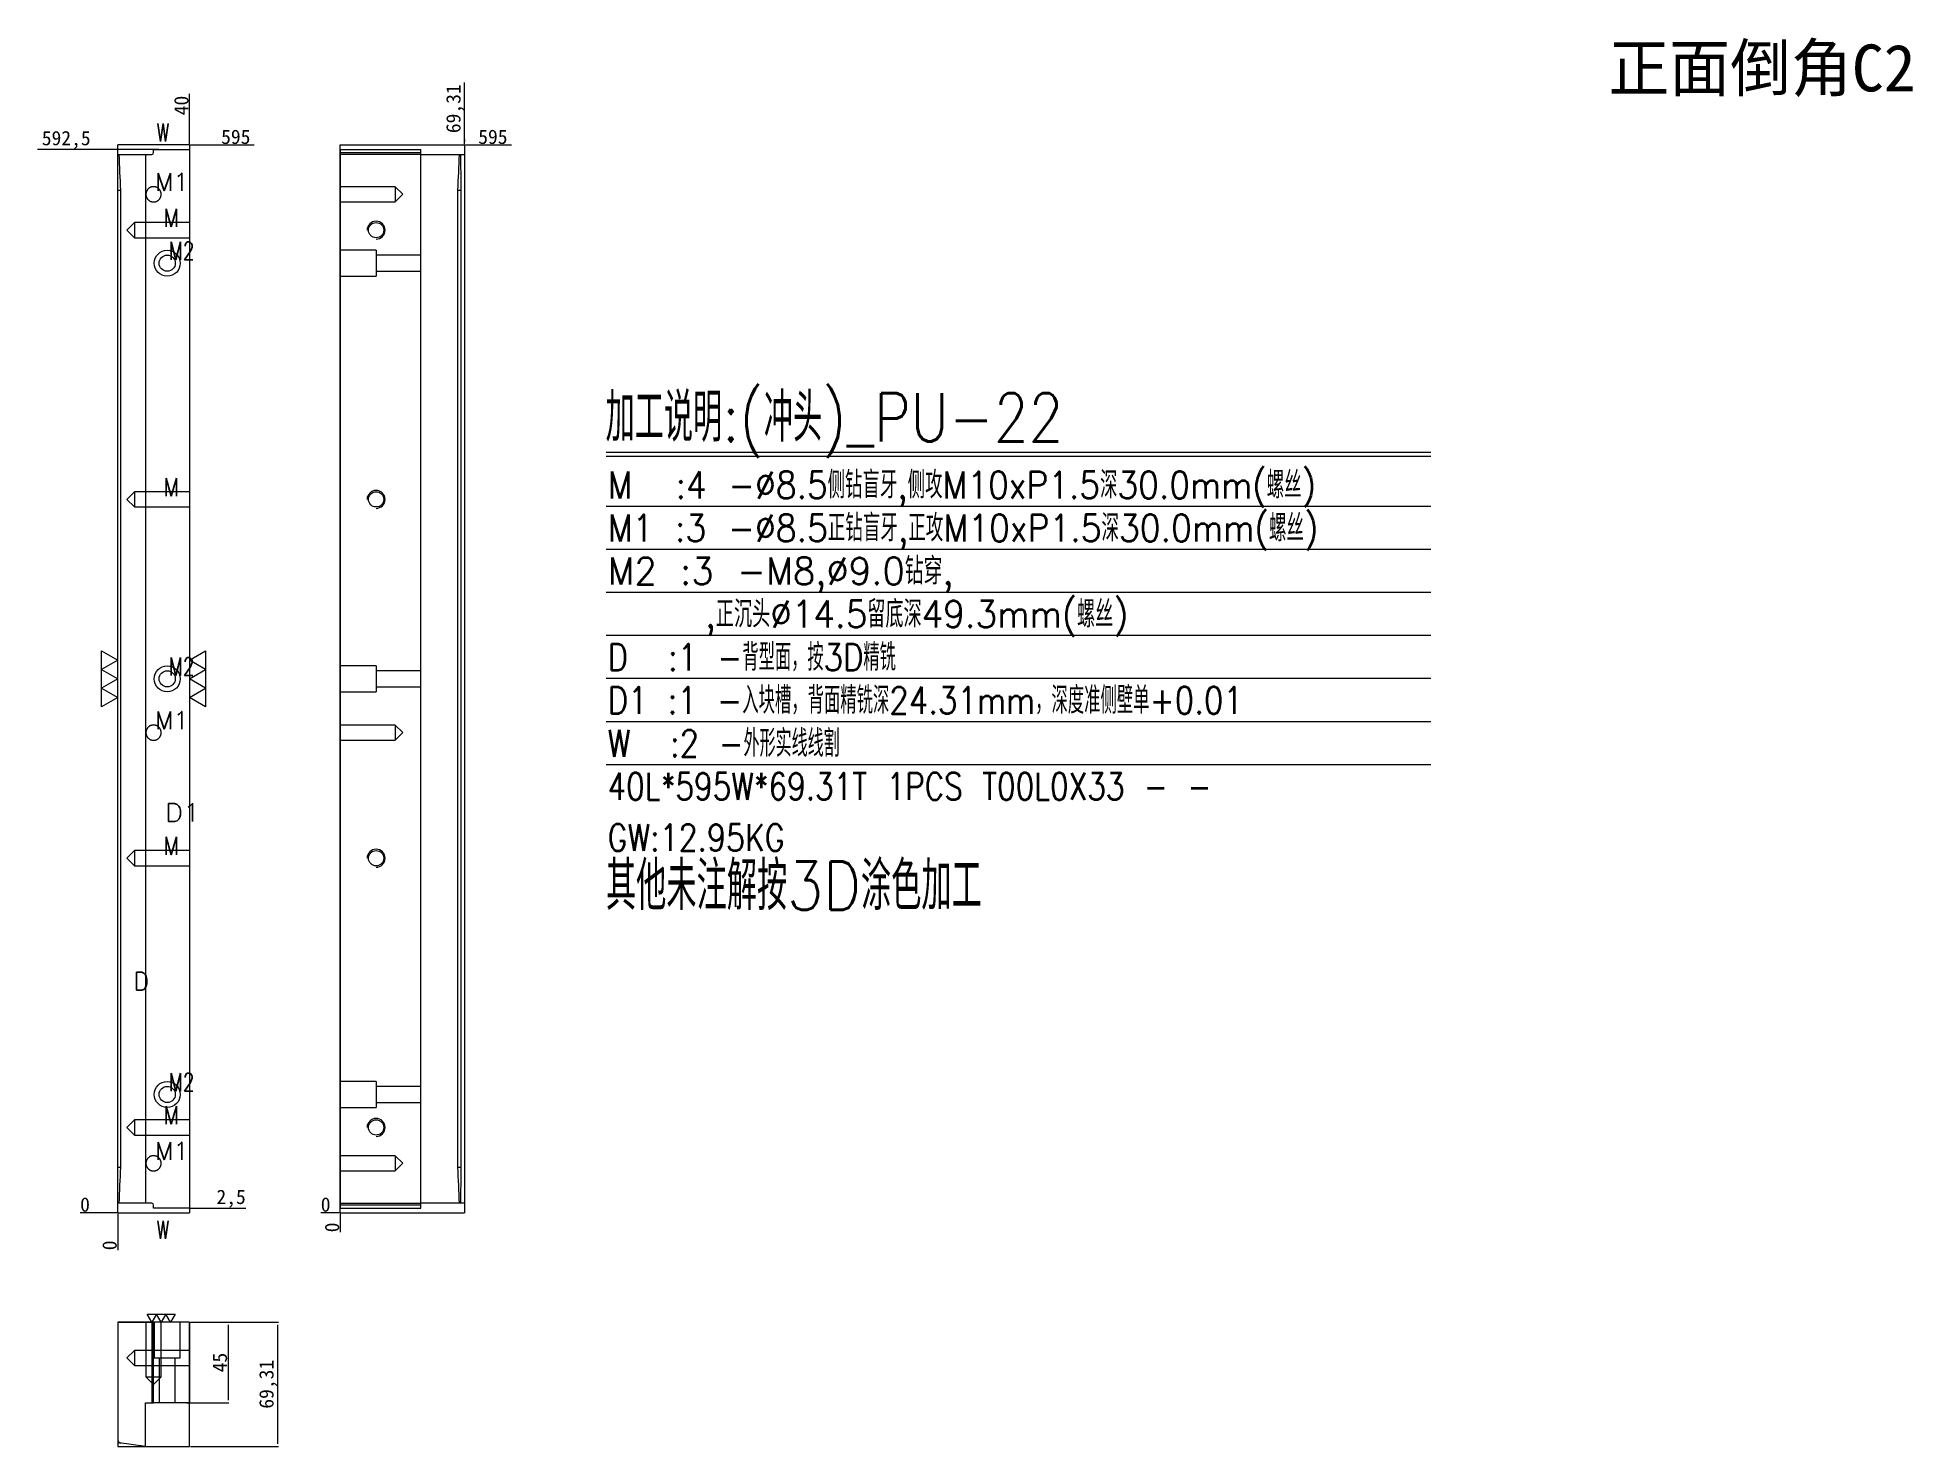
# Model space of a CAD drawing. Header units: millimetres. Extents: x 20993 to 22038, y 54839 to 55624.
import ezdxf
from ezdxf.enums import TextEntityAlignment as Align

# ---------------------------------------------------------------- set-up
doc = ezdxf.new("R2010")
doc.units = ezdxf.units.MM
doc.linetypes.add('DASHED', pattern=[0])
for name, color, linetype in [('dim', 4, 'Continuous'), ('PUNCH', 2, 'Continuous'), ('PUNCH_W', 1, 'Continuous')]:
    doc.layers.add(name, color=color, linetype=linetype)
doc.styles.add('_PUG_ERP', font='txt')
doc.styles.add('chinesef_fs', font='txt.shx', dxfattribs={"bigfont": 'gbcbig.shx'})
doc.dimstyles.new('_PUG_ERP', dxfattribs={"dimtxt": 8, "dimasz": 1.5, "dimexe": 0.5, "dimexo": 0.5, "dimgap": 0.5, "dimtad": 1, "dimtxsty": '_PUG_ERP', "dimblk": 'CLOSEDBLANK', "dimcen": 0, "dimclrd": 4, "dimclre": 4, "dimclrt": 3, "dimazin": 3, "dimtfac": 1, "dimtmove": 0, "dimatfit": 3, "dimldrblk": 'CLOSEDBLANK', "dimlwd": 9, "dimlwe": 9})

# ---------------------------------------------------------------- blocks, each defined once
blk = doc.blocks.new('*D733')
at = {"layer": 'Defpoints', "color": 0}
for p in [(21078.1, 55564.5), (21093.1, 55564.5), (21038.1, 54969.5)]:
    blk.add_point(p, dxfattribs=at)
at = {"layer": 'dim', "color": 4, "lineweight": 9}
blk.add_line((21078.6, 55564.5), (21114.2, 55564.5), dxfattribs=at)
at = {"layer": 'dim', "color": 3, "lineweight": 13, "insert": (21103.9, 55569), "char_height": 8, "attachment_point": 5, "style": '_PUG_ERP'}
blk.add_mtext('595', dxfattribs=at)
blk = doc.blocks.new('_ClosedBlank')
blk = doc.blocks.new('*D734')
at = {"layer": 'Defpoints', "color": 0}
for p in [(21023.1, 54969.5), (21038.1, 54969.5), (21038.1, 54969.5)]:
    blk.add_point(p, dxfattribs=at)
at = {"layer": 'dim', "color": 4, "lineweight": 9}
blk.add_line((21037.6, 54969.5), (21017.2, 54969.5), dxfattribs=at)
at = {"layer": 'dim', "color": 3, "lineweight": 13, "insert": (21019.9, 54974), "char_height": 8, "attachment_point": 5, "style": '_PUG_ERP'}
blk.add_mtext('0', dxfattribs=at)
blk = doc.blocks.new('*D735')
at = {"layer": 'Defpoints', "color": 0}
for p in [(21038.1, 54969.5), (21038.1, 54969.5), (21038.1, 54954.5)]:
    blk.add_point(p, dxfattribs=at)
at = {"layer": 'dim', "color": 4, "lineweight": 9}
blk.add_line((21038.1, 54969), (21038.1, 54948.7), dxfattribs=at)
at = {"layer": 'dim', "color": 3, "lineweight": 13, "insert": (21033.6, 54951.3), "char_height": 8, "attachment_point": 5, "rotation": 90, "style": '_PUG_ERP'}
blk.add_mtext('0', dxfattribs=at)
blk = doc.blocks.new('*D736')
at = {"layer": 'Defpoints', "color": 0}
for p in [(21078.1, 55579.5), (21078.1, 55564.5), (21038.1, 54969.5)]:
    blk.add_point(p, dxfattribs=at)
at = {"layer": 'dim', "color": 4, "lineweight": 9}
blk.add_line((21078.1, 55565), (21078.1, 55593), dxfattribs=at)
at = {"layer": 'dim', "color": 3, "lineweight": 13, "insert": (21073.6, 55586.5), "char_height": 8, "attachment_point": 5, "rotation": 90, "style": '_PUG_ERP'}
blk.add_mtext('40', dxfattribs=at)
blk = doc.blocks.new('*D737')
at = {"layer": 'Defpoints', "color": 0}
for p in [(21078.1, 54908.5), (21078.1, 54839.2), (21127.2, 54839.2)]:
    blk.add_point(p, dxfattribs=at)
at = {"layer": 'dim', "color": 4, "lineweight": 9}
for p, q in [((21078.6, 54908.5), (21127.7, 54908.5)), ((21127.2, 54907), (21127.2, 54840.7)), ((21078.6, 54839.2), (21127.7, 54839.2))]:
    blk.add_line(p, q, dxfattribs=at)
at = {"layer": 'dim', "color": 3, "lineweight": 13, "insert": (21122, 54873.9), "char_height": 8, "attachment_point": 5, "rotation": 90, "style": '_PUG_ERP'}
blk.add_mtext('69,31', dxfattribs=at)
blk = doc.blocks.new('*D738')
at = {"layer": 'Defpoints', "color": 0}
for p in [(21231.4, 55564.5), (21236.4, 55564.5), (21162.1, 54969.5)]:
    blk.add_point(p, dxfattribs=at)
at = {"layer": 'dim', "color": 4, "lineweight": 9}
blk.add_line((21231.9, 55564.5), (21257.5, 55564.5), dxfattribs=at)
at = {"layer": 'dim', "color": 3, "lineweight": 13, "insert": (21247.2, 55569), "char_height": 8, "attachment_point": 5, "style": '_PUG_ERP'}
blk.add_mtext('595', dxfattribs=at)
blk = doc.blocks.new('*D739')
at = {"layer": 'Defpoints', "color": 0}
for p in [(21157.1, 54969.5), (21162.1, 54969.5), (21162.1, 54969.5)]:
    blk.add_point(p, dxfattribs=at)
at = {"layer": 'dim', "color": 4, "lineweight": 9}
blk.add_line((21161.6, 54969.5), (21151.3, 54969.5), dxfattribs=at)
at = {"layer": 'dim', "color": 3, "lineweight": 13, "insert": (21154, 54974), "char_height": 8, "attachment_point": 5, "style": '_PUG_ERP'}
blk.add_mtext('0', dxfattribs=at)
blk = doc.blocks.new('*D740')
at = {"layer": 'Defpoints', "color": 0}
for p in [(21162.1, 54969.5), (21162.1, 54969.5), (21162.1, 54964.5)]:
    blk.add_point(p, dxfattribs=at)
at = {"layer": 'dim', "color": 4, "lineweight": 9}
blk.add_line((21162.1, 54969), (21162.1, 54958.7), dxfattribs=at)
at = {"layer": 'dim', "color": 3, "lineweight": 13, "insert": (21157.6, 54961.3), "char_height": 8, "attachment_point": 5, "rotation": 90, "style": '_PUG_ERP'}
blk.add_mtext('0', dxfattribs=at)
blk = doc.blocks.new('*D741')
at = {"layer": 'Defpoints', "color": 0}
for p in [(21231.4, 55569.5), (21231.4, 55564.5), (21162.1, 54969.5)]:
    blk.add_point(p, dxfattribs=at)
at = {"layer": 'dim', "color": 4, "lineweight": 9}
for p, q in [((21231.4, 55566.5), (21231.4, 55599.3)), ((21231.4, 55565), (21231.4, 55567.5)), ((21231.4, 55567.5), (21231.4, 55566.5))]:
    blk.add_line(p, q, dxfattribs=at)
at = {"layer": 'dim', "color": 3, "lineweight": 13, "insert": (21226.2, 55584.7), "char_height": 8, "attachment_point": 5, "rotation": 90, "style": '_PUG_ERP'}
blk.add_mtext('69,31', dxfattribs=at)
blk = doc.blocks.new('*D742')
at = {"layer": 'Defpoints', "color": 0}
for p in [(21038.1, 54969.5), (21078.1, 54972), (21092.4, 54972)]:
    blk.add_point(p, dxfattribs=at)
at = {"layer": 'dim', "color": 4, "lineweight": 9}
blk.add_line((21078.6, 54972), (21109.6, 54972), dxfattribs=at)
at = {"layer": 'dim', "color": 3, "lineweight": 13, "insert": (21101.3, 54977.3), "char_height": 8, "attachment_point": 5, "style": '_PUG_ERP'}
blk.add_mtext('2,5', dxfattribs=at)
blk = doc.blocks.new('*D743')
at = {"layer": 'Defpoints', "color": 0}
for p in [(21025.9, 55562), (21061.5, 55562), (21038.1, 54969.5)]:
    blk.add_point(p, dxfattribs=at)
at = {"layer": 'dim', "color": 4, "lineweight": 9}
blk.add_line((21061, 55562), (20993.4, 55562), dxfattribs=at)
at = {"layer": 'dim', "color": 3, "lineweight": 13, "insert": (21009.4, 55567.3), "char_height": 8, "attachment_point": 5, "style": '_PUG_ERP'}
blk.add_mtext('592,5', dxfattribs=at)
blk = doc.blocks.new('*D744')
at = {"layer": 'Defpoints', "color": 0}
for p in [(21078.1, 54908.5), (21076, 54863.5), (21099.6, 54863.5)]:
    blk.add_point(p, dxfattribs=at)
at = {"layer": 'dim', "color": 4, "lineweight": 9}
for p, q in [((21078.6, 54908.5), (21100.1, 54908.5)), ((21099.6, 54907), (21099.6, 54865)), ((21076.5, 54863.5), (21100.1, 54863.5))]:
    blk.add_line(p, q, dxfattribs=at)
at = {"layer": 'dim', "color": 3, "lineweight": 13, "insert": (21095.1, 54886), "char_height": 8, "attachment_point": 5, "rotation": 90, "style": '_PUG_ERP'}
blk.add_mtext('45', dxfattribs=at)

msp = doc.modelspace()

# ---------------------------------------------------------------- linework, layer by layer
at = {"layer": 'dim', "color": 252, "linetype": 'DASHED', "lineweight": 13, "ltscale": 0.2}
for p, q in [((21078.082, 55564.515), (21038.082, 55564.515)), ((21038.082, 54969.515), (21038.082, 55564.515)), ((21078.082, 55564.515), (21078.082, 54969.515)), ((21162.122, 55564.515), (21231.437, 55564.515)), ((21162.122, 54969.515), (21162.122, 55564.515)), ((21231.437, 55564.515), (21231.437, 54969.515)), ((21038.082, 54969.515), (21078.082, 54969.515)), ((21162.122, 54969.515), (21231.437, 54969.515))]:
    msp.add_line(p, q, dxfattribs=at)
at = {"layer": 'dim', "color": 8, "linetype": 'Continuous', "lineweight": 18}
for p, q in [((21310.317, 55393.313), (21769.957, 55393.313)), ((21310.317, 55391.063), (21769.957, 55391.063)), ((21310.317, 55363.313), (21769.957, 55363.313)), ((21310.317, 55339.313), (21769.957, 55339.313)), ((21310.317, 55315.313), (21769.957, 55315.313)), ((21310.317, 55291.313), (21769.957, 55291.313)), ((21310.317, 55267.313), (21769.957, 55267.313)), ((21310.317, 55243.313), (21769.957, 55243.313)), ((21310.317, 55219.313), (21769.957, 55219.313))]:
    msp.add_line(p, q, dxfattribs=at)
at = {"layer": 'dim', "lineweight": 13}
for points in [[(21029.082, 55282.604), (21038.082, 55277.407), (21029.082, 55272.211), (21038.082, 55267.015), (21029.082, 55261.819), (21038.082, 55256.623), (21029.082, 55251.427), (21029.082, 55282.604)], [(21087.082, 55251.427), (21078.082, 55256.623), (21087.082, 55261.819), (21078.082, 55267.015), (21087.082, 55272.211), (21078.082, 55277.408), (21087.082, 55282.604), (21087.082, 55251.427)], [(21070.129, 54913.034), (21067.531, 54908.534), (21064.933, 54913.034), (21062.335, 54908.534), (21059.737, 54913.034), (21057.139, 54908.534), (21054.541, 54913.034), (21070.129, 54913.034)]]:
    msp.add_lwpolyline(points, close=True, dxfattribs=at)
at = {"layer": 'dim', "color": 252, "linetype": 'DASHED', "lineweight": 13, "ltscale": 0.411919}
msp.add_lwpolyline([(21038.082, 54839.22), (21078.082, 54839.22), (21078.082, 54908.534), (21038.082, 54908.534)], close=True, dxfattribs=at)
at = {"layer": 'PUNCH', "color": 223, "linetype": 'Continuous', "lineweight": 18}
for p, q in [((21038.082, 54974.786), (21038.082, 55559.244)), ((21078.082, 55562.015), (21078.082, 54972.015)), ((21162.122, 55562.015), (21162.122, 54972.015)), ((21038.082, 54908.534), (21057.082, 54908.534)), ((21038.082, 54908.534), (21038.082, 54842.268)), ((21057.082, 54908.534), (21058.082, 54908.534)), ((21078.082, 54908.534), (21078.082, 54863.534))]:
    msp.add_line(p, q, dxfattribs=at)
at = {"layer": 'PUNCH', "color": 2, "linetype": 'DASHED', "lineweight": 13, "ltscale": 0.411919}
for p, q in [((21053.582, 55559.244), (21053.582, 54974.786)), ((21038.082, 55539.244), (21039.804, 55539.244)), ((21227.52, 55539.244), (21229.5, 55539.244)), ((21038.082, 54994.786), (21039.804, 54994.786)), ((21227.52, 54994.786), (21229.5, 54994.786))]:
    msp.add_line(p, q, dxfattribs=at)
at = {"layer": 'PUNCH', "color": 155, "linetype": 'DASHED', "lineweight": 13, "ltscale": 0.411919}
for p, q in [((21162.122, 55560.244), (21207.122, 55560.244)), ((21039.804, 54994.786), (21039.804, 55539.244)), ((21227.52, 55539.244), (21227.52, 54994.786)), ((21229.5, 54994.786), (21229.5, 55539.244)), ((21207.122, 54973.786), (21162.122, 54973.786))]:
    msp.add_line(p, q, dxfattribs=at)
at = {"layer": 'PUNCH', "color": 2, "linetype": 'Continuous', "lineweight": 18}
for p, q in [((21207.122, 54972.015), (21207.122, 55562.015)), ((21231.437, 55559.244), (21231.437, 54974.786)), ((21053.582, 54863.534), (21057.082, 54863.534)), ((21053.582, 54839.22), (21053.582, 54863.534)), ((21057.082, 54863.534), (21058.082, 54863.534)), ((21078.082, 54863.534), (21058.082, 54863.534)), ((21053.582, 54839.22), (21038.943, 54841.277))]:
    msp.add_line(p, q, dxfattribs=at)
at = {"layer": 'PUNCH', "color": 5, "linetype": 'DASHED', "lineweight": 13, "ltscale": 0.411919}
for p, q in [((21192.702, 55541.266), (21162.122, 55541.266)), ((21162.122, 55532.76), (21192.702, 55532.76)), ((21196.955, 55537.013), (21192.702, 55541.266)), ((21192.702, 55541.266), (21192.702, 55532.76)), ((21192.702, 55532.76), (21196.955, 55537.013)), ((21047.502, 55521.268), (21043.249, 55517.015)), ((21043.249, 55517.015), (21047.502, 55512.762)), ((21078.082, 55521.268), (21047.502, 55521.268)), ((21047.502, 55521.268), (21047.502, 55517.015)), ((21047.502, 55517.015), (21047.502, 55512.762)), ((21047.502, 55512.762), (21078.082, 55512.762)), ((21047.502, 55371.268), (21043.249, 55367.015)), ((21043.249, 55367.015), (21047.502, 55362.762)), ((21078.082, 55371.268), (21047.502, 55371.268)), ((21047.502, 55371.268), (21047.502, 55367.015)), ((21047.502, 55367.015), (21047.502, 55362.762)), ((21047.502, 55362.762), (21078.082, 55362.762)), ((21192.702, 55241.268), (21162.122, 55241.268)), ((21196.955, 55237.015), (21192.702, 55241.268)), ((21192.702, 55241.268), (21192.702, 55232.762)), ((21162.122, 55232.762), (21192.702, 55232.762)), ((21192.702, 55232.762), (21196.955, 55237.015)), ((21047.502, 55171.268), (21043.249, 55167.015)), ((21043.249, 55167.015), (21047.502, 55162.762)), ((21078.082, 55171.268), (21047.502, 55171.268)), ((21047.502, 55171.268), (21047.502, 55167.015)), ((21047.502, 55167.015), (21047.502, 55162.762)), ((21047.502, 55162.762), (21078.082, 55162.762)), ((21047.502, 55021.268), (21043.249, 55017.015)), ((21078.082, 55021.268), (21047.502, 55021.268)), ((21047.502, 55021.268), (21047.502, 55017.015)), ((21043.249, 55017.015), (21047.502, 55012.762)), ((21047.502, 55017.015), (21047.502, 55012.762)), ((21047.502, 55012.762), (21078.082, 55012.762)), ((21192.702, 55001.268), (21162.122, 55001.268)), ((21196.955, 54997.015), (21192.702, 55001.268)), ((21192.702, 55001.268), (21192.702, 54992.762)), ((21162.122, 54992.762), (21192.702, 54992.762)), ((21192.702, 54992.762), (21196.955, 54997.015)), ((21053.829, 54908.534), (21053.829, 54877.954)), ((21062.335, 54877.954), (21062.335, 54908.534)), ((21047.502, 54892.787), (21043.249, 54888.534)), ((21043.249, 54888.534), (21047.502, 54884.281)), ((21078.082, 54892.787), (21047.502, 54892.787)), ((21047.502, 54892.787), (21047.502, 54884.281)), ((21047.502, 54884.281), (21078.082, 54884.281)), ((21053.829, 54877.954), (21058.082, 54873.701)), ((21053.829, 54877.954), (21062.335, 54877.954)), ((21058.082, 54873.701), (21062.335, 54877.954))]:
    msp.add_line(p, q, dxfattribs=at)
at = {"layer": 'PUNCH', "color": 31, "linetype": 'DASHED', "lineweight": 13, "ltscale": 0.411919}
for p, q in [((21182.122, 55505.867), (21162.122, 55505.867)), ((21182.122, 55505.867), (21182.122, 55491.367)), ((21207.122, 55503.12), (21182.122, 55503.12)), ((21162.122, 55491.367), (21182.122, 55491.367)), ((21182.122, 55494.113), (21207.122, 55494.113)), ((21182.122, 55274.266), (21162.122, 55274.266)), ((21182.122, 55274.266), (21182.122, 55259.766)), ((21207.122, 55271.52), (21182.122, 55271.52)), ((21182.122, 55262.513), (21207.122, 55262.513)), ((21162.122, 55259.766), (21182.122, 55259.766)), ((21182.122, 55042.666), (21162.122, 55042.666)), ((21182.122, 55042.666), (21182.122, 55028.166)), ((21207.122, 55039.919), (21182.122, 55039.919)), ((21182.122, 55030.912), (21207.122, 55030.912)), ((21162.122, 55028.166), (21182.122, 55028.166)), ((21058.452, 54908.534), (21058.452, 54888.534)), ((21072.952, 54888.534), (21072.952, 54908.534)), ((21058.452, 54888.534), (21072.952, 54888.534)), ((21061.199, 54888.534), (21061.199, 54863.534)), ((21070.206, 54863.534), (21070.206, 54888.534))]:
    msp.add_line(p, q, dxfattribs=at)
at = {"layer": 'PUNCH', "color": 155, "linetype": 'Continuous', "lineweight": 18}
msp.add_line((21057.082, 54908.534), (21057.082, 54863.534), dxfattribs=at)
at = {"layer": 'PUNCH', "color": 42, "linetype": 'Continuous', "lineweight": 18}
for centre, radius in [((21182.122, 55517.015), 4.253), ((21065.702, 55498.617), 7.25), ((21065.702, 55498.617), 4.503), ((21182.122, 55367.015), 4.253), ((21065.702, 55267.016), 7.25), ((21065.702, 55267.016), 4.503), ((21182.122, 55167.015), 4.253), ((21065.702, 55035.416), 7.25), ((21065.702, 55035.416), 4.503), ((21182.122, 55017.015), 4.253)]:
    msp.add_circle(centre, radius, dxfattribs=at)
at = {"layer": 'PUNCH', "color": 42, "linetype": 'Continuous', "lineweight": 13}
for centre in [(21182.122, 55517.015), (21182.122, 55367.015), (21182.122, 55167.015), (21182.122, 55017.015)]:
    msp.add_arc(centre, 5, 270, 180, dxfattribs=at)
at = {"layer": 'PUNCH', "color": 2, "linetype": 'DASHED', "lineweight": 13, "ltscale": 0.411919}
msp.add_arc((21040.082, 54843.137), 2, 180, 262, dxfattribs=at)
at = {"layer": 'PUNCH', "color": 155, "linetype": 'DASHED', "lineweight": 13, "ltscale": 0.411919}
for points in [[(21039.804, 55539.244), (21039.517, 55545.911), (21039.23, 55552.577), (21038.943, 55559.244)], [(21228.389, 55559.244), (21228.099, 55552.577), (21227.81, 55545.911), (21227.52, 55539.244)], [(21229.5, 55539.244), (21229.46, 55545.911), (21229.42, 55552.577), (21229.379, 55559.244)], [(21038.943, 54974.786), (21039.23, 54981.453), (21039.517, 54988.12), (21039.804, 54994.786)], [(21227.52, 54994.786), (21227.81, 54988.12), (21228.099, 54981.453), (21228.389, 54974.786)], [(21229.379, 54974.786), (21229.42, 54981.453), (21229.46, 54988.12), (21229.5, 54994.786)]]:
    msp.add_open_spline(points, degree=3, dxfattribs=at)
at = {"layer": 'PUNCH', "color": 5, "linetype": 'Continuous', "lineweight": 18}
for points, knots in [([(21061.704, 55539.244), (21061.733, 55539.196), (21061.79, 55539.099), (21061.87, 55538.95), (21061.944, 55538.797), (21062.046, 55538.565), (21062.159, 55538.249), (21062.261, 55537.845), (21062.322, 55537.432), (21062.342, 55537.013), (21062.322, 55536.595), (21062.261, 55536.182), (21062.159, 55535.777), (21062.018, 55535.383), (21061.839, 55535.004), (21061.625, 55534.646), (21061.376, 55534.311), (21061.094, 55534.001), (21060.784, 55533.72), (21060.449, 55533.471), (21060.091, 55533.256), (21059.712, 55533.078), (21059.318, 55532.936), (21058.914, 55532.834), (21058.501, 55532.774), (21058.082, 55532.754), (21057.664, 55532.773), (21057.251, 55532.834), (21056.846, 55532.936), (21056.452, 55533.078), (21056.073, 55533.256), (21055.715, 55533.47), (21055.38, 55533.719), (21055.07, 55534.001), (21054.788, 55534.311), (21054.54, 55534.646), (21054.325, 55535.004), (21054.147, 55535.383), (21054.005, 55535.777), (21053.903, 55536.182), (21053.842, 55536.595), (21053.822, 55537.013), (21053.842, 55537.431), (21053.903, 55537.844), (21054.005, 55538.249), (21054.147, 55538.643), (21054.325, 55539.022), (21054.539, 55539.38), (21054.788, 55539.715), (21055.051, 55540.005), (21055.318, 55540.251), (21055.58, 55540.458), (21055.856, 55540.643), (21056.148, 55540.806), (21056.453, 55540.946), (21056.767, 55541.063), (21057.088, 55541.154), (21057.414, 55541.219), (21057.745, 55541.258), (21058.08, 55541.27), (21058.414, 55541.258), (21058.745, 55541.219), (21059.072, 55541.155), (21059.393, 55541.064), (21059.707, 55540.948), (21060.011, 55540.809), (21060.303, 55540.647), (21060.579, 55540.462), (21060.841, 55540.256), (21061.087, 55540.029), (21061.315, 55539.784), (21061.523, 55539.522), (21061.646, 55539.338), (21061.704, 55539.244)], [0, 0, 0, 0, 0.00630288, 0.01262629, 0.01898028, 0.02537477, 0.04107171, 0.05661836, 0.07216751, 0.08787188, 0.1035686, 0.11911522, 0.13466434, 0.15036849, 0.16606161, 0.18160699, 0.19715737, 0.21286535, 0.22855847, 0.24410385, 0.25965424, 0.27536221, 0.29105533, 0.30660071, 0.3221511, 0.33785907, 0.35355219, 0.36909757, 0.38464796, 0.40035593, 0.41604905, 0.43159443, 0.44714482, 0.46285279, 0.47854591, 0.49409129, 0.50964168, 0.52534965, 0.54104277, 0.55658815, 0.57213854, 0.58784651, 0.60353963, 0.61908501, 0.6346354, 0.65034337, 0.66603649, 0.68158187, 0.69713226, 0.71284023, 0.72541316, 0.73787218, 0.75029514, 0.76276055, 0.77534615, 0.78790126, 0.80034268, 0.81274792, 0.82519516, 0.8377618, 0.8503181, 0.86276006, 0.87516528, 0.88761194, 0.90017746, 0.91273493, 0.92517743, 0.93758264, 0.95002873, 0.96259313, 0.97515176, 0.98759481, 1, 1, 1, 1]), ([(21062.335, 55237.015), (21062.335, 55236.875), (21062.322, 55236.597), (21062.261, 55236.184), (21062.159, 55235.779), (21062.018, 55235.385), (21061.839, 55235.006), (21061.625, 55234.648), (21061.376, 55234.313), (21061.094, 55234.003), (21060.784, 55233.722), (21060.449, 55233.473), (21060.091, 55233.258), (21059.712, 55233.08), (21059.318, 55232.938), (21058.914, 55232.836), (21058.501, 55232.776), (21058.082, 55232.756), (21057.664, 55232.775), (21057.251, 55232.836), (21056.846, 55232.938), (21056.452, 55233.08), (21056.073, 55233.258), (21055.715, 55233.472), (21055.38, 55233.721), (21055.07, 55234.003), (21054.788, 55234.313), (21054.54, 55234.648), (21054.325, 55235.006), (21054.147, 55235.385), (21054.005, 55235.779), (21053.903, 55236.184), (21053.842, 55236.597), (21053.822, 55237.015), (21053.842, 55237.433), (21053.903, 55237.846), (21054.005, 55238.251), (21054.147, 55238.645), (21054.325, 55239.024), (21054.539, 55239.382), (21054.788, 55239.717), (21055.07, 55240.027), (21055.38, 55240.309), (21055.715, 55240.558), (21056.073, 55240.772), (21056.452, 55240.951), (21056.846, 55241.092), (21057.251, 55241.194), (21057.664, 55241.255), (21058.082, 55241.275), (21058.5, 55241.255), (21058.913, 55241.194), (21059.318, 55241.092), (21059.712, 55240.951), (21060.091, 55240.772), (21060.449, 55240.558), (21060.784, 55240.309), (21061.094, 55240.027), (21061.376, 55239.718), (21061.625, 55239.383), (21061.839, 55239.024), (21062.017, 55238.645), (21062.159, 55238.251), (21062.261, 55237.847), (21062.322, 55237.434), (21062.335, 55237.155), (21062.335, 55237.015)], [0, 0, 0, 0, 0.01569751, 0.03124491, 0.04679481, 0.06249975, 0.07819366, 0.09373982, 0.10929099, 0.12499975, 0.14069366, 0.15623982, 0.17179099, 0.18749975, 0.20319366, 0.21873982, 0.23429099, 0.24999975, 0.26569366, 0.28123982, 0.29679099, 0.31249975, 0.32819366, 0.34373982, 0.35929099, 0.37499975, 0.39069366, 0.40623982, 0.42179099, 0.43749975, 0.45319366, 0.46873982, 0.48429099, 0.49999975, 0.51569366, 0.53123982, 0.54679099, 0.56249975, 0.57819366, 0.59373982, 0.60929099, 0.62499975, 0.64069366, 0.65623982, 0.67179099, 0.68749975, 0.70319366, 0.71873982, 0.73429099, 0.74999975, 0.76569366, 0.78123982, 0.79679099, 0.81249975, 0.82819366, 0.84373982, 0.85929099, 0.87499975, 0.89069366, 0.90623982, 0.92179099, 0.93749975, 0.95319749, 0.96874491, 0.98429484, 1, 1, 1, 1]), ([(21054.459, 54994.786), (21054.43, 54994.834), (21054.373, 54994.931), (21054.294, 54995.079), (21054.22, 54995.232), (21054.119, 54995.463), (21054.005, 54995.779), (21053.903, 54996.184), (21053.842, 54996.597), (21053.822, 54997.015), (21053.842, 54997.433), (21053.903, 54997.846), (21054.005, 54998.251), (21054.147, 54998.645), (21054.325, 54999.024), (21054.539, 54999.382), (21054.788, 54999.717), (21055.07, 55000.027), (21055.38, 55000.309), (21055.715, 55000.558), (21056.073, 55000.772), (21056.452, 55000.951), (21056.846, 55001.092), (21057.251, 55001.194), (21057.664, 55001.255), (21058.082, 55001.275), (21058.5, 55001.255), (21058.913, 55001.194), (21059.318, 55001.092), (21059.712, 55000.951), (21060.091, 55000.772), (21060.449, 55000.558), (21060.784, 55000.309), (21061.094, 55000.027), (21061.376, 54999.718), (21061.625, 54999.383), (21061.839, 54999.024), (21062.017, 54998.645), (21062.159, 54998.251), (21062.261, 54997.847), (21062.322, 54997.434), (21062.342, 54997.015), (21062.322, 54996.597), (21062.261, 54996.184), (21062.159, 54995.779), (21062.018, 54995.385), (21061.839, 54995.006), (21061.625, 54994.648), (21061.376, 54994.313), (21061.113, 54994.024), (21060.847, 54993.777), (21060.585, 54993.57), (21060.308, 54993.385), (21060.016, 54993.222), (21059.711, 54993.082), (21059.397, 54992.966), (21059.076, 54992.875), (21058.75, 54992.81), (21058.419, 54992.771), (21058.084, 54992.758), (21057.749, 54992.771), (21057.418, 54992.809), (21057.092, 54992.874), (21056.771, 54992.965), (21056.456, 54993.081), (21056.152, 54993.22), (21055.86, 54993.383), (21055.584, 54993.567), (21055.322, 54993.774), (21055.076, 54994.001), (21054.848, 54994.247), (21054.64, 54994.508), (21054.517, 54994.692), (21054.459, 54994.786)], [0, 0, 0, 0, 0.0062812, 0.0125829, 0.01891503, 0.02528742, 0.04098054, 0.05652592, 0.07207631, 0.08778429, 0.1034774, 0.11902278, 0.13457317, 0.15028115, 0.16597427, 0.18151965, 0.19707003, 0.21277801, 0.22847113, 0.24401651, 0.2595669, 0.27527488, 0.29096799, 0.30651337, 0.32206376, 0.33777174, 0.35346486, 0.36901024, 0.38456062, 0.4002686, 0.41596172, 0.4315071, 0.44705749, 0.46276547, 0.47845858, 0.49400396, 0.50955435, 0.52526233, 0.54095927, 0.55650592, 0.57205507, 0.58775944, 0.60345616, 0.61900278, 0.6345519, 0.65025606, 0.66594917, 0.68149456, 0.69704494, 0.71275292, 0.72532585, 0.73778487, 0.75020783, 0.76267324, 0.77525883, 0.78781883, 0.80026507, 0.81267516, 0.82512738, 0.83769921, 0.85026007, 0.8627067, 0.87511677, 0.88756857, 0.90013958, 0.9127013, 0.92514832, 0.93755839, 0.95000976, 0.96257996, 0.97514253, 0.98758995, 1, 1, 1, 1])]:
    msp.add_open_spline(points, degree=3, knots=knots, dxfattribs=at)
at = {"layer": 'PUNCH', "color": 223, "linetype": 'Continuous', "lineweight": 18}
msp.add_open_spline([(21078.082, 54908.534), (21058.082, 54908.534)], degree=1, dxfattribs=at)
at = {"layer": 'PUNCH', "color": 223, "linetype": 'DASHED', "lineweight": 13, "ltscale": 0.411919}
msp.add_open_spline([(21038.082, 54843.137), (21038.082, 54842.847), (21038.082, 54842.557), (21038.082, 54842.268)], degree=3, dxfattribs=at)
at = {"layer": 'PUNCH_W', "color": 1, "linetype": 'Continuous', "lineweight": 18}
for p, q in [((21162.122, 55562.015), (21207.122, 55562.015)), ((21207.122, 55559.244), (21231.437, 55559.244)), ((21162.122, 54972.015), (21207.122, 54972.015)), ((21231.437, 54974.786), (21207.122, 54974.786)), ((21058.082, 54863.534), (21058.082, 54908.534))]:
    msp.add_line(p, q, dxfattribs=at)
at = {"layer": 'PUNCH_W', "color": 1, "linetype": 'DASHED', "lineweight": 13, "ltscale": 0.411919}
for p, q in [((21207.122, 55559.244), (21162.122, 55559.244)), ((21162.122, 54974.786), (21207.122, 54974.786))]:
    msp.add_line(p, q, dxfattribs=at)
at = {"layer": 'PUNCH_W', "color": 1, "lineweight": 13}
for points in [[(21038.082, 55559.244), (21057.082, 55559.244, 0.41421356), (21058.082, 55560.244), (21058.082, 55562.015), (21078.082, 55562.015)], [(21058.082, 54972.015), (21058.082, 54973.786, 0.41421356), (21057.082, 54974.786), (21038.082, 54974.786)]]:
    msp.add_lwpolyline(points, format="xyb", dxfattribs=at)
at = {"layer": 'PUNCH_W', "color": 1, "linetype": 'Continuous', "lineweight": 18}
msp.add_open_spline([(21078.082, 54972.015), (21058.082, 54972.015)], degree=1, dxfattribs=at)
msp.add_rational_spline([(21038.082, 54842.268), (21038.082, 54841.398), (21038.943, 54841.277)], [1, 0.754709580223, 1], degree=2, dxfattribs=at)

# ---------------------------------------------------------------- texts
at = {"layer": 'dim'}
msp.add_text('正面倒角C2', height=26.0943, dxfattribs=at).set_placement((21954.515, 55607.819), align=Align.MIDDLE)
at = {"layer": 'dim', "color": 4, "lineweight": 13, "style": 'chinesef_fs'}
for s, height, width, p in [('W', 10, 0.6727, (21059.887, 55566.528)), ('M1', 10, 0.9957, (21058.897, 55538.876)), ('M', 10, 0.8408, (21063.607, 55518.878)), ('M2', 10, 0.7599, (21066.562, 55500.501)), ('加工说明:(冲头)_PU-22', 27, 0.8357, (21310.006, 55399.187)), ('M', 10, 0.8408, (21063.607, 55368.878)), ('M  :4 -%%c8.5侧钻盲牙,侧攻M10xP1.5深30.0mm(螺丝)', 15, 0.8985, (21311.112, 55367.576)), ('M1 :3 -%%c8.5正钻盲牙,正攻M10xP1.5深30.0mm(螺丝)', 15, 0.9027, (21311.112, 55343.576)), ('M2 :3 -M8,%%c9.0钻穿,', 15, 0.9703, (21311.112, 55319.576)), ('    ,正沉头%%c14.5留底深49.3mm(螺丝)', 15, 0.9351, (21311.112, 55295.576)), ('D  :1 -背型面，按3D精铣', 15, 0.8387, (21311.112, 55271.576)), ('M2', 10, 0.7599, (21066.562, 55268.901)), ('D1 :1 -入块槽，背面精铣深24.31mm，深度准侧壁单+0.01', 15, 0.8429, (21311.112, 55247.576)), ('M1', 10, 0.9957, (21058.897, 55238.878)), ('40L*595W*69.31T 1PCS T00L0X33 - - ', 15, 0.8066, (21311.112, 55199.576)), ('D1', 10, 1.1106, (21064.572, 55187.463)), ('M', 10, 0.8408, (21063.607, 55168.878)), ('GW:12.95KG ', 15, 0.8211, (21311.112, 55171.076)), ('D', 10, 0.9609, (21046.978, 55093.49)), ('M2', 10, 0.7599, (21066.562, 55037.301)), ('M', 10, 0.8408, (21063.607, 55018.878)), ('M1', 10, 0.9957, (21058.897, 54998.878)), ('W', 10, 0.6727, (21059.887, 54954.928))]:
    msp.add_text(s, height=height, dxfattribs=dict(at, width=width)).set_placement(p)
at = {"layer": 'dim', "color": 1, "lineweight": 13, "style": 'chinesef_fs', "width": 0.8277}
msp.add_text('W  :2 -外形实线线割', height=15, dxfattribs=at).set_placement((21311.112, 55223.576))
at = {"layer": 'dim', "color": 21, "lineweight": 13, "style": 'chinesef_fs', "width": 0.8663}
msp.add_text('其他未注解按3D涂色加工', height=27, dxfattribs=at).set_placement((21310.201, 55138.187))

# ---------------------------------------------------------------- dimensions: what is measured, and where the dimension line sits
at = {"layer": 'dim', "lineweight": 13}
for feature_location, offset, dtype, origin, picture, middle in [((21231.4367, 55564.5151), (-0.0005, 5), 1, (21162.1223, 54969.5151), '*D741', (21226.1744, 55584.6818)), ((21078.082, 55564.515), (0, 15), 1, (21038.082, 54969.515), '*D736', (21073.582, 55586.491)), ((21078.082, 55564.515), (15, 0), 0, (21038.082, 54969.515), '*D733', (21103.868, 55569.015)), ((21231.437, 55564.515), (5, 0), 0, (21162.122, 54969.515), '*D738', (21247.222, 55569.015)), ((21061.473, 55562.015), (-35.575, 0), 0, (21038.082, 54969.515), '*D743', (21009.398, 55567.277)), ((21038.082103383, 54969.515097431), (-15, 0), 0, (21038.082103383, 54969.515097431), '*D734', (21019.915436716, 54974.015097431)), ((21078.082, 54972.015), (14.305, 0), 0, (21038.082, 54969.515), '*D742', (21101.268, 54977.277)), ((21162.122266382, 54969.515097431), (-5, 0), 0, (21162.122266382, 54969.515097431), '*D739', (21153.955599716, 54974.015097431)), ((21038.082103383, 54969.515097431), (0, -15), 1, (21038.082103383, 54969.515097431), '*D735', (21033.582103383, 54951.348430764)), ((21162.122266382, 54969.515097431), (0, -5), 1, (21162.122266382, 54969.515097431), '*D740', (21157.622266382, 54961.348430764))]:
    dim = msp.add_ordinate_dim(feature_location=feature_location, offset=offset, dtype=dtype, origin=origin, dimstyle='_PUG_ERP', dxfattribs=at)
    dim.commit()
    dim.dimension.update_dxf_attribs({"geometry": picture, "text_midpoint": middle})
for base, p2, picture, middle in [((21099.579, 54863.534), (21076, 54863.534), '*D744', (21095.079, 54886.034)), ((21127.219, 54839.22), (21078.082, 54839.22), '*D737', (21121.957, 54873.877))]:
    dim = msp.add_linear_dim(base=base, p1=(21078.082, 54908.534), p2=p2, angle=90, dimstyle='_PUG_ERP', dxfattribs=at)
    dim.commit()
    dim.dimension.update_dxf_attribs({"geometry": picture, "text_midpoint": middle})

doc.saveas('drawing.dxf')
